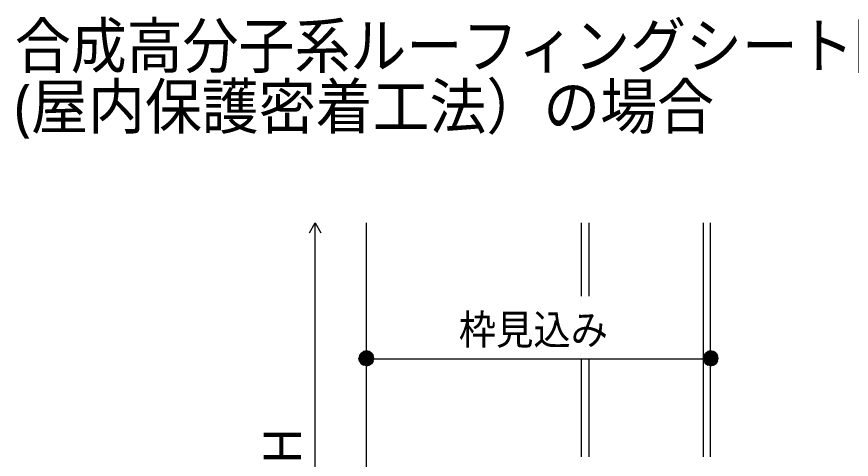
# Model space of a CAD drawing. Header units: millimetres. Extents: x 0 to 420, y 0 to 297.
# Drawn here: x 326.9 to 385.1, y 114.1 to 144.9 of the extents above; entities that cross this region are included whole.
import ezdxf
from ezdxf.enums import TextEntityAlignment as Align

# ---------------------------------------------------------------- set-up
doc = ezdxf.new("R2010")
doc.units = ezdxf.units.MM
doc.styles.add('kst32b', font='NotoSansJP-Variable.ttf')

msp = doc.modelspace()

# ---------------------------------------------------------------- hatches: boundary and pattern name
h = msp.add_hatch(color=7)
h.paths.add_polyline_path([(351.303, 121.645), (351.091, 121.602), (351.303, 121.137), (351.303, 121.645)])
h.paths.add_polyline_path([(351.091, 121.602), (351.303, 121.137), (350.922, 121.497), (351.091, 121.602)])
h.paths.add_polyline_path([(351.303, 121.137), (350.922, 121.497), (350.816, 121.327), (351.303, 121.137)])
for points in [[(351.494, 121.602), (351.303, 121.645), (351.303, 121.137), (351.494, 121.602)], [(375.497, 121.602), (375.285, 121.645), (375.285, 121.137), (375.497, 121.602)]]:
    msp.add_hatch(color=7).paths.add_polyline_path(points)
h = msp.add_hatch(color=7)
h.paths.add_polyline_path([(351.811, 121.137), (351.769, 121.327), (351.303, 121.137), (351.811, 121.137)])
h.paths.add_polyline_path([(351.769, 121.327), (351.303, 121.137), (351.663, 121.497), (351.769, 121.327)])
h.paths.add_polyline_path([(351.303, 121.137), (351.663, 121.497), (351.494, 121.602), (351.303, 121.137)])
h = msp.add_hatch(color=7)
h.paths.add_polyline_path([(375.285, 121.645), (375.095, 121.602), (375.285, 121.137), (375.285, 121.645)])
h.paths.add_polyline_path([(375.095, 121.602), (375.285, 121.137), (374.925, 121.497), (375.095, 121.602)])
h.paths.add_polyline_path([(375.285, 121.137), (374.925, 121.497), (374.819, 121.327), (375.285, 121.137)])
h = msp.add_hatch(color=7)
h.paths.add_polyline_path([(375.814, 121.137), (375.772, 121.327), (375.285, 121.137), (375.814, 121.137)])
h.paths.add_polyline_path([(375.772, 121.327), (375.285, 121.137), (375.666, 121.497), (375.772, 121.327)])
h.paths.add_polyline_path([(375.285, 121.137), (375.666, 121.497), (375.497, 121.602), (375.285, 121.137)])
h = msp.add_hatch(color=7)
h.paths.add_polyline_path([(350.816, 121.327), (350.774, 121.137), (351.303, 121.137), (350.816, 121.327)])
h.paths.add_polyline_path([(350.774, 121.137), (351.303, 121.137), (350.816, 120.925), (350.774, 121.137)])
h.paths.add_polyline_path([(351.303, 121.137), (350.816, 120.925), (350.922, 120.756), (351.303, 121.137)])
h = msp.add_hatch(color=7)
h.paths.add_polyline_path([(350.922, 120.756), (351.091, 120.65), (351.303, 121.137), (350.922, 120.756)])
h.paths.add_polyline_path([(351.091, 120.65), (351.303, 121.137), (351.303, 120.608), (351.091, 120.65)])
h.paths.add_polyline_path([(351.303, 121.137), (351.303, 120.608), (351.494, 120.65), (351.303, 121.137)])
h = msp.add_hatch(color=7)
h.paths.add_polyline_path([(351.494, 120.65), (351.663, 120.756), (351.303, 121.137), (351.494, 120.65)])
h.paths.add_polyline_path([(351.663, 120.756), (351.303, 121.137), (351.769, 120.925), (351.663, 120.756)])
h.paths.add_polyline_path([(351.303, 121.137), (351.769, 120.925), (351.811, 121.137), (351.303, 121.137)])
h = msp.add_hatch(color=7)
h.paths.add_polyline_path([(374.819, 121.327), (374.777, 121.137), (375.285, 121.137), (374.819, 121.327)])
h.paths.add_polyline_path([(374.777, 121.137), (375.285, 121.137), (374.819, 120.925), (374.777, 121.137)])
h.paths.add_polyline_path([(375.285, 121.137), (374.819, 120.925), (374.925, 120.756), (375.285, 121.137)])
h = msp.add_hatch(color=7)
h.paths.add_polyline_path([(374.925, 120.756), (375.095, 120.65), (375.285, 121.137), (374.925, 120.756)])
h.paths.add_polyline_path([(375.095, 120.65), (375.285, 121.137), (375.285, 120.608), (375.095, 120.65)])
h.paths.add_polyline_path([(375.285, 121.137), (375.285, 120.608), (375.497, 120.65), (375.285, 121.137)])
h = msp.add_hatch(color=7)
h.paths.add_polyline_path([(375.497, 120.65), (375.666, 120.756), (375.285, 121.137), (375.497, 120.65)])
h.paths.add_polyline_path([(375.666, 120.756), (375.285, 121.137), (375.772, 120.925), (375.666, 120.756)])
h.paths.add_polyline_path([(375.285, 121.137), (375.772, 120.925), (375.814, 121.137), (375.285, 121.137)])

# ---------------------------------------------------------------- linework, layer by layer
at = {"lineweight": 13}
for points in [[(347.324, 129.879), (347.726, 130.577), (348.128, 129.879)], [(347.726, 98.573), (347.726, 130.577)], [(351.303, 98.573), (351.303, 130.577)], [(366.289, 125.455), (366.289, 130.577)], [(366.797, 130.577), (366.797, 125.455)], [(374.798, 114.279), (374.798, 130.577)], [(375.285, 114.279), (375.285, 130.577)], [(351.303, 121.094), (375.285, 121.094)], [(366.289, 114.279), (366.289, 121.052)], [(366.797, 121.052), (366.797, 114.279)]]:
    msp.add_lwpolyline(points, dxfattribs=at)
at = {"lineweight": 0}
for points in [[(351.091, 121.602), (351.303, 121.137), (350.922, 121.497)], [(351.303, 121.645), (351.091, 121.602), (351.303, 121.137)], [(351.494, 121.602), (351.303, 121.645), (351.303, 121.137)], [(351.303, 121.137), (351.663, 121.497), (351.494, 121.602)], [(375.095, 121.602), (375.285, 121.137), (374.925, 121.497)], [(375.285, 121.645), (375.095, 121.602), (375.285, 121.137)], [(375.497, 121.602), (375.285, 121.645), (375.285, 121.137)], [(375.285, 121.137), (375.666, 121.497), (375.497, 121.602)], [(350.816, 121.327), (350.774, 121.137), (351.303, 121.137)], [(350.774, 121.137), (351.303, 121.137), (350.816, 120.925)], [(351.303, 121.137), (350.922, 121.497), (350.816, 121.327)], [(351.303, 121.137), (350.816, 120.925), (350.922, 120.756)], [(350.922, 120.756), (351.091, 120.65), (351.303, 121.137)], [(351.091, 120.65), (351.303, 121.137), (351.303, 120.608)], [(351.769, 121.327), (351.303, 121.137), (351.663, 121.497)], [(351.811, 121.137), (351.769, 121.327), (351.303, 121.137)], [(351.303, 121.137), (351.303, 120.608), (351.494, 120.65)], [(351.494, 120.65), (351.663, 120.756), (351.303, 121.137)], [(351.663, 120.756), (351.303, 121.137), (351.769, 120.925)], [(351.303, 121.137), (351.769, 120.925), (351.811, 121.137)], [(374.819, 121.327), (374.777, 121.137), (375.285, 121.137)], [(374.777, 121.137), (375.285, 121.137), (374.819, 120.925)], [(375.285, 121.137), (374.925, 121.497), (374.819, 121.327)], [(375.285, 121.137), (374.819, 120.925), (374.925, 120.756)], [(374.925, 120.756), (375.095, 120.65), (375.285, 121.137)], [(375.095, 120.65), (375.285, 121.137), (375.285, 120.608)], [(375.772, 121.327), (375.285, 121.137), (375.666, 121.497)], [(375.814, 121.137), (375.772, 121.327), (375.285, 121.137)], [(375.285, 121.137), (375.285, 120.608), (375.497, 120.65)], [(375.497, 120.65), (375.666, 120.756), (375.285, 121.137)], [(375.666, 120.756), (375.285, 121.137), (375.772, 120.925)], [(375.285, 121.137), (375.772, 120.925), (375.814, 121.137)]]:
    msp.add_lwpolyline(points, close=True, dxfattribs=at)

# ---------------------------------------------------------------- texts
at = {"style": 'kst32b'}
for s, height, p, p2 in [('合成高分子系ルーフィングシート防水', 3.1187, (326.792, 141.351), (393.065, 141.351)), ('(屋内保護密着工法）の場合', 3.1187, (326.792, 137.118), (375.522, 137.118)), ('枠見込み', 2.0791, (357.738, 122.089), (368.133, 122.089))]:
    msp.add_text(s, height=height, dxfattribs=at).set_placement(p, p2, align=Align.FIT)
msp.add_text('H', height=2.599, rotation=90, dxfattribs=at).set_placement((346.731, 113.771))

doc.saveas('drawing.dxf')
